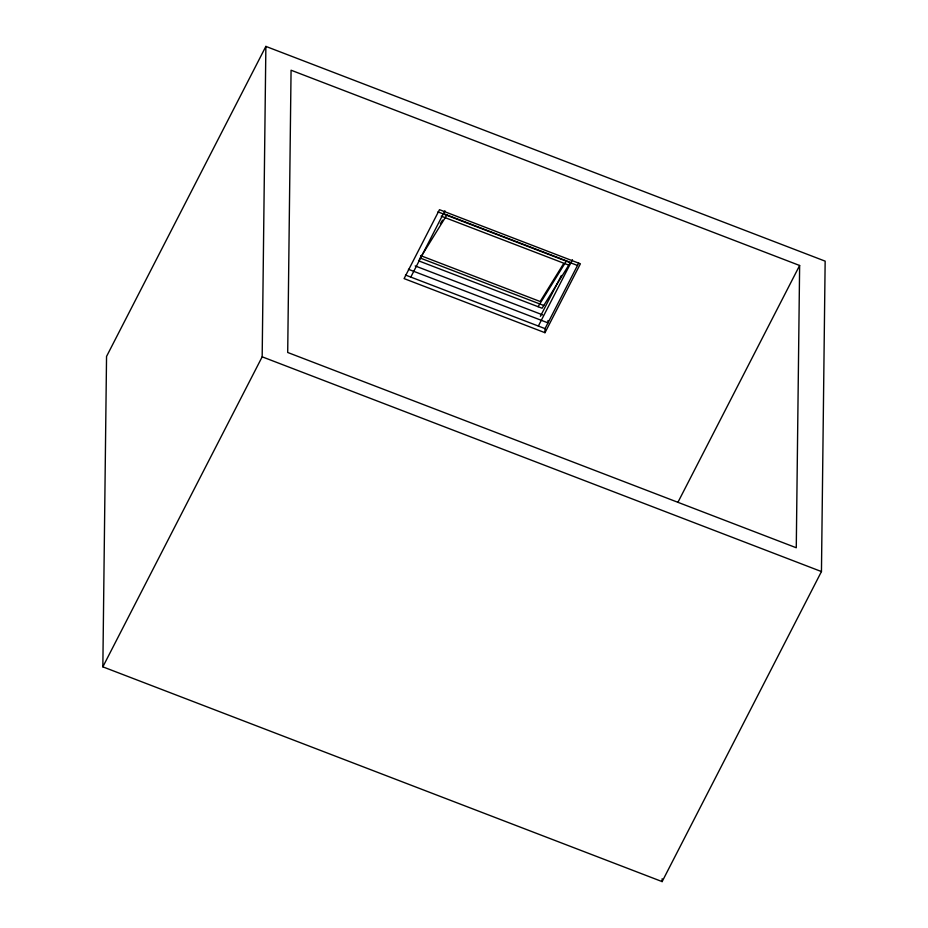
<?xml version="1.0" encoding="UTF-8"?>
<svg xmlns="http://www.w3.org/2000/svg" width="928" height="928" viewBox="0 0 928 928"><rect width="100%" height="100%" fill="white"/><g stroke="black" fill="none" stroke-linecap="round" stroke-linejoin="round"><path stroke-width="1.39" d="M102.846 666.849L106.546 356.433L265.872 46.4L825.154 261.151L821.454 571.567L662.128 881.6L102.846 666.849L262.172 356.816L265.872 46.4M544.98 332.7L580.394 263.796L439.489 209.693L404.086 278.597L544.98 332.7L545.038 328.477M548.007 320.508L547.984 322.874L408.424 269.294M662.128 881.6L662.163 878.712M799.634 265.489L796.27 547.752L287.703 352.478L291.067 70.215L799.634 265.489L677.985 502.199M410.802 277.078L444.906 210.737M540.398 316.309L561.382 275.477M538.356 326.053L572.448 259.712M578.666 263.169L545.026 328.616L405.466 275.036M440.301 223.81L442.575 220.145M419.282 259.596L446.913 214.936M563.632 263.598L540.166 301.519L420.616 255.618M538.066 306.704L566.463 260.838M570.465 262.369L542.08 308.235L418.551 260.814M444.257 213.916L569.119 261.858M437.935 211.886L577.483 265.466M441.206 216.143L568.76 265.118M420.256 258.054L543.773 305.486M415.21 265.942L542.683 314.894M262.172 356.816L821.454 571.567"/></g></svg>
